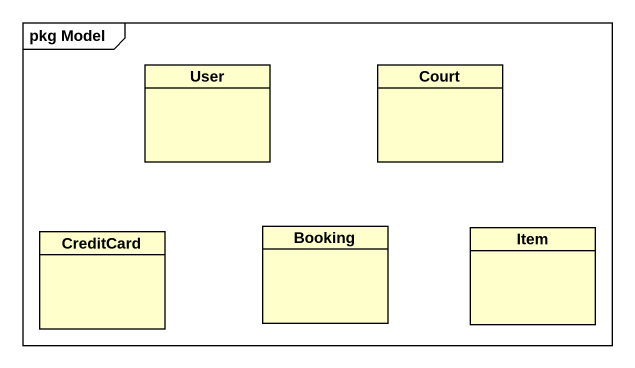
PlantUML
@startuml
mainframe pkg Model
hide circle
hide empty members
class User
class Court
class CreditCard
class Booking
class Item
@enduml
